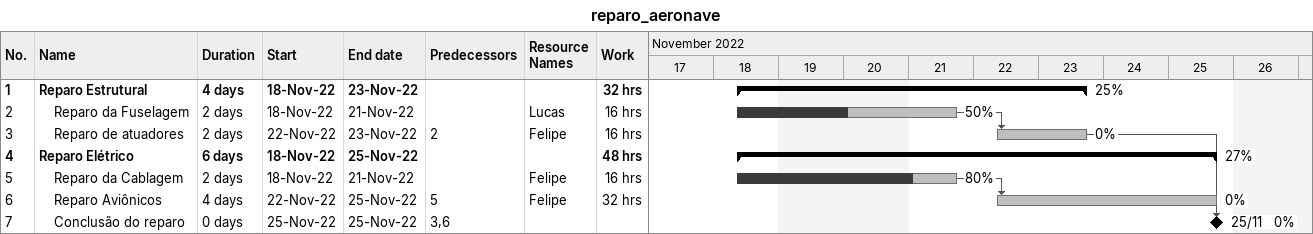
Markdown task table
reparo_aeronave

| ID | Level | Task | Duration | Start | Finish | Predecessors | Resources | % complete | Work (h) |
|---|---|---|---|---|---|---|---|---|---|
| 1 | 1 | **Reparo Estrutural** | 4d | 2022-11-18 | 2022-11-23 |  |  | 25 | 32 |
| 2 | 2 | Reparo da Fuselagem | 2d | 2022-11-18 | 2022-11-21 |  | Lucas | 50 | 16 |
| 3 | 2 | Reparo de atuadores | 2d | 2022-11-22 | 2022-11-23 | 2 | Felipe | 0 | 16 |
| 4 | 1 | **Reparo Elétrico** | 6d | 2022-11-18 | 2022-11-25 |  |  | 27 | 48 |
| 5 | 2 | Reparo da Cablagem | 2d | 2022-11-18 | 2022-11-21 |  | Felipe | 80 | 16 |
| 6 | 2 | Reparo Aviônicos | 4d | 2022-11-22 | 2022-11-25 | 5 | Felipe | 0 | 32 |
| 7 | 2 | Conclusão do reparo | 0d | 2022-11-25 | 2022-11-25 | 3, 6 |  | 0 |  |
